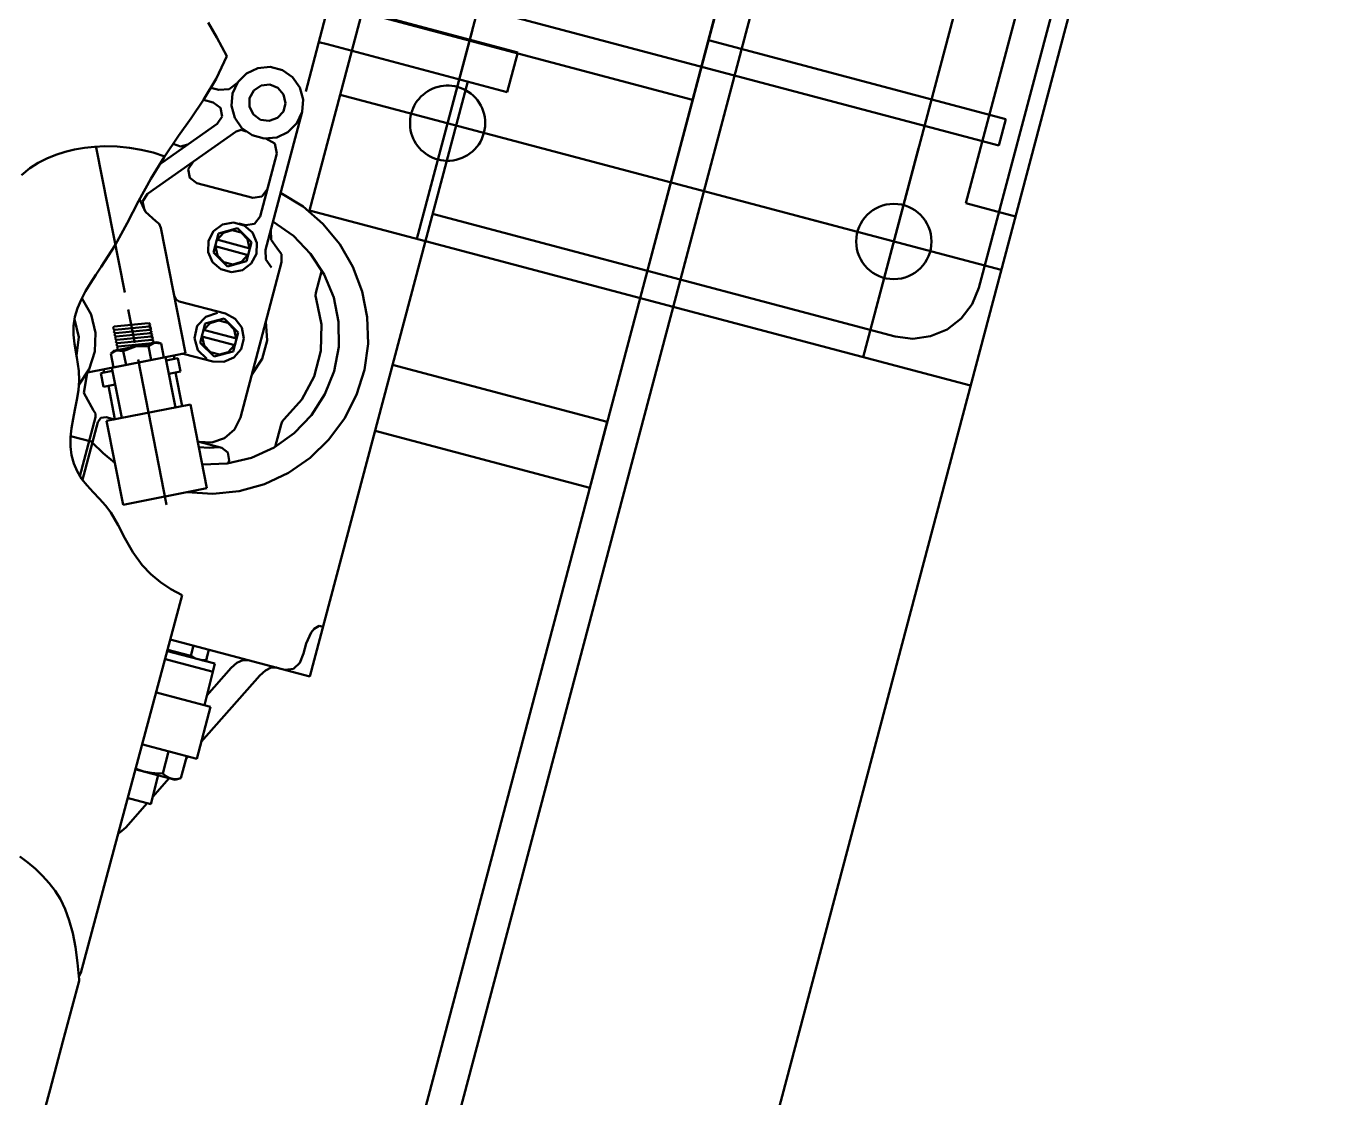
# Model space of a CAD drawing. Header units: centimetres. Extents: x 139057 to 200038, y 34824 to 80516.
# Drawn here: x 170315.6 to 170353.89, y 61239.67 to 61271.01 of the extents above; entities that cross this region are included whole.
import ezdxf

# ---------------------------------------------------------------- set-up
doc = ezdxf.new("R2010")
doc.units = ezdxf.units.CM
doc.header["$LTSCALE"] = 100
doc.layers.get('0').update_dxf_attribs({"lineweight": 0})
doc.layers.add('440_ALTRI_ELEMENTI_001-AM_0', color=31, linetype='Continuous', lineweight=50)

# ---------------------------------------------------------------- blocks, each defined once
blk = doc.blocks.new('A$C12667F03')
for p, q in [((-178.561, -892.661), (-291.341, -1317.962)), ((-214.226, -1023.257), (-262.861, -1206.663)), ((-221.335, -1053.966), (-261.682, -1206.119)), ((-252.368, -1202.204), (-385.758, -1166.832)), ((-263.812, -1171.236), (-272.527, -1204.1)), ((-260.671, -1172.069), (-269.386, -1204.933)), ((-262.861, -1206.663), (-254.147, -1173.799)), ((-247.622, -1175.529), (-256.337, -1208.393)), ((-247.75, -1176.013), (-256.337, -1208.393)), ((-244.481, -1176.362), (-261.073, -1238.931)), ((-245.521, -1178.333), (-252.954, -1206.364)), ((-253.333, -1203.893), (-248.207, -1184.561)), ((-271.949, -1198.017), (-272.639, -1200.619)), ((-271.707, -1198.081), (-266.439, -1199.478)), ((-270.989, -1198.301), (-261.323, -1200.864)), ((-275.492, -1198.609), (-275.233, -1199.043)), ((-275.233, -1199.043), (-274.944, -1199.594)), ((-267.764, -1198.816), (-269.045, -1203.649)), ((-272.256, -1199.177), (-272.015, -1199.241)), ((-272.015, -1199.241), (-266.747, -1200.638)), ((-260.862, -1199.124), (-252.163, -1201.431)), ((-275.26, -1200.249), (-274.944, -1199.594)), ((-266.439, -1199.478), (-266.747, -1200.638)), ((-274.366, -1200.092), (-274.623, -1200.35)), ((-274.035, -1199.937), (-274.366, -1200.092)), ((-273.673, -1199.904), (-274.035, -1199.937)), ((-273.32, -1199.998), (-273.673, -1199.904)), ((-273.021, -1200.206), (-273.32, -1199.998)), ((-272.811, -1200.504), (-273.021, -1200.206)), ((-275.627, -1200.87), (-275.26, -1200.249)), ((-275.408, -1200.513), (-275.179, -1200.574)), ((-275.179, -1200.574), (-274.874, -1200.558)), ((-274.874, -1200.558), (-274.635, -1200.368)), ((-274.623, -1200.35), (-274.776, -1200.681)), ((-274.155, -1200.589), (-274.278, -1200.813)), ((-273.942, -1200.446), (-274.155, -1200.589)), ((-273.687, -1200.42), (-273.942, -1200.446)), ((-273.45, -1200.515), (-273.687, -1200.42)), ((-273.283, -1200.71), (-273.45, -1200.515)), ((-272.716, -1200.856), (-272.811, -1200.504)), ((-267.902, -1200.331), (-272.516, -1217.73)), ((-275.985, -1201.399), (-275.627, -1200.87)), ((-275.627, -1200.869), (-275.34, -1200.945)), ((-275.132, -1201.099), (-275.34, -1200.945)), ((-274.776, -1200.681), (-274.807, -1201.044)), ((-274.278, -1200.813), (-274.283, -1201.069)), ((-273.292, -1201.207), (-273.226, -1200.96)), ((-273.226, -1200.96), (-273.283, -1200.71)), ((-272.746, -1201.219), (-272.716, -1200.856)), ((-257.131, -1204.562), (-271.63, -1200.717)), ((-275.228, -1201.57), (-275.086, -1201.354)), ((-275.086, -1201.354), (-275.132, -1201.099)), ((-274.807, -1201.044), (-274.712, -1201.396)), ((-274.283, -1201.069), (-274.168, -1201.298)), ((-274.168, -1201.298), (-273.96, -1201.447)), ((-272.746, -1201.219), (-273.815, -1205.251)), ((-273.465, -1201.396), (-273.292, -1201.207)), ((-272.9, -1201.55), (-272.746, -1201.219)), ((-275.228, -1201.57), (-276.849, -1202.712)), ((-276.356, -1201.923), (-275.985, -1201.399)), ((-274.712, -1201.396), (-274.502, -1201.695)), ((-274.529, -1201.747), (-274.676, -1201.793)), ((-274.384, -1201.796), (-274.529, -1201.747)), ((-274.502, -1201.695), (-274.203, -1201.903)), ((-273.96, -1201.447), (-273.706, -1201.482)), ((-273.706, -1201.482), (-273.465, -1201.396)), ((-273.157, -1201.809), (-272.9, -1201.55)), ((-252.163, -1201.431), (-252.368, -1202.204)), ((-274.676, -1201.793), (-277.264, -1203.615)), ((-276.777, -1202.542), (-276.356, -1201.923)), ((-274.203, -1201.903), (-273.85, -1201.996)), ((-273.85, -1201.996), (-273.487, -1201.964)), ((-273.54, -1202.142), (-273.807, -1201.999)), ((-273.487, -1201.964), (-273.157, -1201.809)), ((-279.945, -1202.477), (-280.206, -1202.583)), ((-279.674, -1202.39), (-279.945, -1202.477)), ((-279.396, -1202.321), (-279.674, -1202.39)), ((-279.109, -1202.27), (-279.396, -1202.321)), ((-278.813, -1202.238), (-279.109, -1202.27)), ((-278.508, -1202.225), (-278.813, -1202.238)), ((-278.763, -1202.261), (-277.927, -1206.503)), ((-278.15, -1202.233), (-278.508, -1202.225)), ((-277.796, -1202.266), (-278.15, -1202.233)), ((-277.447, -1202.325), (-277.796, -1202.266)), ((-277.102, -1202.41), (-277.447, -1202.325)), ((-276.762, -1202.52), (-277.102, -1202.41)), ((-276.515, -1202.151), (-276.303, -1202.236)), ((-276.303, -1202.236), (-276.084, -1202.173)), ((-273.483, -1202.439), (-273.972, -1204.282)), ((-273.483, -1202.439), (-273.54, -1202.142)), ((-254.715, -1202.276), (-255.996, -1207.109)), ((-280.707, -1202.864), (-280.954, -1203.066)), ((-280.459, -1202.708), (-280.707, -1202.864)), ((-280.206, -1202.583), (-280.459, -1202.708)), ((-277.168, -1203.178), (-276.777, -1202.542)), ((-276.906, -1202.744), (-276.849, -1202.712)), ((-275.931, -1202.677), (-276.073, -1202.893)), ((-276.073, -1202.893), (-276.027, -1203.147)), ((-277.526, -1203.826), (-277.168, -1203.178)), ((-276.027, -1203.147), (-275.82, -1203.301)), ((-277.264, -1203.615), (-277.407, -1203.837)), ((-275.82, -1203.301), (-274.189, -1203.734)), ((-273.923, -1203.698), (-273.761, -1203.485)), ((-272.716, -1203.987), (-273.374, -1203.586)), ((-277.863, -1204.473), (-277.526, -1203.826)), ((-277.495, -1203.768), (-277.323, -1204.14)), ((-277.407, -1203.837), (-277.355, -1204.095)), ((-274.189, -1203.734), (-273.923, -1203.698)), ((-272.134, -1204.491), (-272.716, -1203.987)), ((-253.333, -1203.893), (-251.883, -1204.277)), ((-253.333, -1203.893), (-251.883, -1204.277)), ((-277.323, -1204.14), (-277.018, -1204.412)), ((-276.923, -1204.497), (-277.018, -1204.412)), ((-274.135, -1204.495), (-273.972, -1204.282)), ((-273, -1204.844), (-273.597, -1204.429)), ((-269.139, -1204.998), (-272.527, -1204.1)), ((-268.927, -1204.198), (-255.4, -1207.785)), ((-252.298, -1205.843), (-258.34, -1204.241)), ((-278.215, -1205.114), (-277.863, -1204.473)), ((-276.873, -1204.614), (-276.923, -1204.497)), ((-276.873, -1204.614), (-276.151, -1208.274)), ((-275.33, -1204.709), (-275.48, -1204.995)), ((-275.189, -1204.773), (-275.337, -1205.331)), ((-275.071, -1204.517), (-275.33, -1204.709)), ((-275.046, -1204.758), (-275.227, -1204.958)), ((-274.631, -1204.622), (-275.189, -1204.773)), ((-274.754, -1204.456), (-275.071, -1204.517)), ((-274.787, -1204.68), (-275.046, -1204.758)), ((-274.526, -1204.75), (-274.787, -1204.68)), ((-274.442, -1204.539), (-274.754, -1204.456)), ((-274.631, -1204.622), (-274.222, -1205.03)), ((-274.594, -1204.48), (-274.4, -1204.531)), ((-274.338, -1204.945), (-274.526, -1204.75)), ((-274.197, -1204.748), (-274.442, -1204.539)), ((-274.4, -1204.531), (-274.135, -1204.495)), ((-274.068, -1205.044), (-274.197, -1204.748)), ((-273.662, -1204.671), (-273.652, -1204.959)), ((-271.643, -1205.084), (-272.134, -1204.491)), ((-278.617, -1205.752), (-278.215, -1205.114)), ((-275.48, -1204.995), (-275.491, -1205.317)), ((-275.288, -1205.149), (-274.322, -1205.405)), ((-275.279, -1205.152), (-275.221, -1205.416)), ((-275.237, -1204.956), (-274.271, -1205.212)), ((-274.222, -1205.03), (-274.37, -1205.588)), ((-274.28, -1205.209), (-274.338, -1204.945)), ((-274.079, -1205.366), (-274.068, -1205.044)), ((-273.652, -1204.959), (-273.484, -1205.194)), ((-273.35, -1205.383), (-273.484, -1205.194)), ((-272.494, -1205.366), (-273, -1204.844)), ((-271.257, -1205.751), (-271.643, -1205.084)), ((-261.895, -1206.92), (-269.139, -1204.998)), ((-275.491, -1205.317), (-275.362, -1205.613)), ((-275.337, -1205.331), (-274.928, -1205.739)), ((-275.221, -1205.416), (-275.033, -1205.611)), ((-274.37, -1205.588), (-274.928, -1205.739)), ((-274.513, -1205.603), (-274.331, -1205.403)), ((-274.229, -1205.652), (-274.079, -1205.366)), ((-273.815, -1205.251), (-273.805, -1205.539)), ((-273.805, -1205.539), (-273.638, -1205.774)), ((-273.342, -1205.613), (-273.35, -1205.383)), ((-272.095, -1205.974), (-272.494, -1205.366)), ((-278.775, -1205.988), (-278.617, -1205.752)), ((-275.362, -1205.613), (-275.117, -1205.822)), ((-275.117, -1205.822), (-274.805, -1205.905)), ((-275.033, -1205.611), (-274.772, -1205.681)), ((-274.805, -1205.905), (-274.488, -1205.844)), ((-274.772, -1205.681), (-274.513, -1205.603)), ((-273.342, -1205.613), (-274.547, -1210.156)), ((-274.488, -1205.844), (-274.229, -1205.652)), ((-272.164, -1205.849), (-272.339, -1206.511)), ((-270.986, -1206.472), (-271.257, -1205.751)), ((-279.077, -1206.467), (-278.93, -1206.226)), ((-278.93, -1206.226), (-278.775, -1205.988)), ((-271.82, -1206.647), (-272.095, -1205.974)), ((-279.311, -1206.96), (-279.206, -1206.711)), ((-279.206, -1206.711), (-279.077, -1206.467)), ((-278.915, -1207.145), (-279.185, -1206.668)), ((-276.48, -1206.605), (-276.43, -1206.703)), ((-276.43, -1206.703), (-276.335, -1206.76)), ((-272.339, -1206.511), (-272.348, -1206.597)), ((-272.348, -1206.597), (-272.333, -1206.684)), ((-272.173, -1207.438), (-272.333, -1206.684)), ((-271.678, -1207.36), (-271.82, -1206.647)), ((-270.837, -1207.227), (-270.986, -1206.472)), ((-262.861, -1206.663), (-270.738, -1236.368)), ((-253.152, -1206.847), (-252.954, -1206.364)), ((-279.385, -1207.213), (-279.311, -1206.96)), ((-277.831, -1206.994), (-277.637, -1207.974)), ((-276.335, -1206.76), (-274.983, -1207.118)), ((-275.214, -1207.095), (-275.562, -1207.209)), ((-274.697, -1207.268), (-274.983, -1207.118)), ((-253.195, -1209.226), (-261.895, -1206.92)), ((-253.469, -1207.262), (-253.152, -1206.847)), ((-279.429, -1207.735), (-279.424, -1207.472)), ((-279.424, -1207.472), (-279.385, -1207.213)), ((-279.275, -1207.81), (-279.399, -1207.283)), ((-278.784, -1207.678), (-278.915, -1207.145)), ((-278.237, -1207.493), (-278.282, -1207.547)), ((-277.241, -1207.399), (-278.237, -1207.493)), ((-277.216, -1207.496), (-278.217, -1207.591)), ((-277.244, -1207.496), (-277.192, -1207.478)), ((-277.187, -1207.424), (-277.236, -1207.398)), ((-277.168, -1207.522), (-277.216, -1207.496)), ((-277.192, -1207.478), (-277.187, -1207.424)), ((-275.809, -1207.479), (-275.893, -1207.835)), ((-275.562, -1207.209), (-275.809, -1207.479)), ((-275.578, -1207.412), (-275.726, -1207.97)), ((-275.435, -1207.396), (-275.617, -1207.597)), ((-275.021, -1207.261), (-275.578, -1207.412)), ((-275.176, -1207.319), (-275.435, -1207.396)), ((-274.915, -1207.388), (-275.176, -1207.319)), ((-275.021, -1207.261), (-274.611, -1207.668)), ((-274.728, -1207.584), (-274.915, -1207.388)), ((-274.505, -1207.527), (-274.697, -1207.268)), ((-273.766, -1207.905), (-273.804, -1207.353)), ((-272.192, -1208.209), (-272.173, -1207.438)), ((-271.674, -1208.087), (-271.678, -1207.36)), ((-270.816, -1207.998), (-270.837, -1207.227)), ((-253.883, -1207.581), (-253.469, -1207.262)), ((-279.404, -1208), (-279.429, -1207.735)), ((-279.345, -1208.346), (-279.275, -1207.81)), ((-278.802, -1208.226), (-278.784, -1207.678)), ((-278.282, -1207.547), (-278.227, -1207.592)), ((-278.217, -1207.591), (-278.262, -1207.648)), ((-278.262, -1207.648), (-278.203, -1207.69)), ((-278.198, -1207.69), (-278.242, -1207.746)), ((-278.242, -1207.746), (-278.183, -1207.788)), ((-278.179, -1207.788), (-278.223, -1207.844)), ((-278.223, -1207.844), (-278.164, -1207.886)), ((-277.197, -1207.594), (-278.198, -1207.69)), ((-277.178, -1207.692), (-278.179, -1207.788)), ((-277.158, -1207.79), (-278.159, -1207.886)), ((-277.225, -1207.594), (-277.172, -1207.576)), ((-277.205, -1207.692), (-277.153, -1207.674)), ((-277.149, -1207.62), (-277.197, -1207.594)), ((-277.186, -1207.79), (-277.134, -1207.773)), ((-277.129, -1207.718), (-277.178, -1207.692)), ((-277.172, -1207.576), (-277.168, -1207.522)), ((-277.167, -1207.888), (-277.115, -1207.871)), ((-277.11, -1207.816), (-277.158, -1207.79)), ((-277.153, -1207.674), (-277.149, -1207.62)), ((-277.134, -1207.773), (-277.129, -1207.718)), ((-277.115, -1207.871), (-277.11, -1207.816)), ((-275.893, -1207.835), (-275.794, -1208.186)), ((-275.678, -1207.787), (-274.711, -1208.044)), ((-275.668, -1207.79), (-275.61, -1208.054)), ((-275.626, -1207.594), (-274.66, -1207.85)), ((-274.611, -1207.668), (-274.759, -1208.226)), ((-274.669, -1207.848), (-274.728, -1207.584)), ((-274.527, -1208.156), (-274.444, -1207.844)), ((-274.444, -1207.844), (-274.505, -1207.527)), ((-255.4, -1207.785), (-254.882, -1207.852)), ((-254.882, -1207.852), (-254.364, -1207.782)), ((-254.364, -1207.782), (-253.883, -1207.581)), ((-279.336, -1208.398), (-279.404, -1208)), ((-278.969, -1208.748), (-278.802, -1208.226)), ((-278.168, -1208.193), (-278.341, -1208.286)), ((-278.253, -1208.209), (-278.341, -1208.286)), ((-276.978, -1207.958), (-278.253, -1208.209)), ((-278.159, -1207.886), (-278.204, -1207.943)), ((-278.204, -1207.943), (-278.145, -1207.984)), ((-278.14, -1207.984), (-278.184, -1208.041)), ((-278.184, -1208.041), (-278.126, -1208.082)), ((-277.973, -1208.213), (-278.168, -1208.193)), ((-278.121, -1208.082), (-278.165, -1208.138)), ((-278.165, -1208.138), (-278.106, -1208.18)), ((-277.139, -1207.889), (-278.14, -1207.984)), ((-277.125, -1207.987), (-278.121, -1208.082)), ((-277.615, -1208.084), (-277.973, -1208.213)), ((-277.973, -1208.213), (-277.893, -1208.617)), ((-277.236, -1208.068), (-277.615, -1208.084)), ((-277.063, -1207.975), (-277.236, -1208.068)), ((-277.236, -1208.068), (-277.157, -1208.472)), ((-277.147, -1207.986), (-277.095, -1207.969)), ((-277.091, -1207.914), (-277.139, -1207.889)), ((-277.095, -1207.969), (-277.091, -1207.914)), ((-276.868, -1207.996), (-277.063, -1207.975)), ((-276.978, -1207.958), (-276.868, -1207.996)), ((-276.868, -1207.996), (-276.788, -1208.4)), ((-275.794, -1208.186), (-275.534, -1208.445)), ((-275.726, -1207.97), (-275.317, -1208.377)), ((-275.61, -1208.054), (-275.423, -1208.25)), ((-275.423, -1208.25), (-275.162, -1208.319)), ((-274.759, -1208.226), (-275.317, -1208.377)), ((-275.162, -1208.319), (-274.902, -1208.242)), ((-274.902, -1208.242), (-274.721, -1208.041)), ((-274.737, -1208.401), (-274.527, -1208.156)), ((-273.908, -1208.439), (-273.766, -1207.905)), ((-272.39, -1208.955), (-272.192, -1208.209)), ((-271.809, -1208.802), (-271.674, -1208.087)), ((-270.922, -1208.76), (-270.816, -1207.998)), ((-279.277, -1208.795), (-279.336, -1208.398)), ((-276.74, -1208.39), (-279.015, -1208.839)), ((-278.341, -1208.286), (-278.261, -1208.69)), ((-276.788, -1208.4), (-278.261, -1208.69)), ((-277.541, -1208.465), (-276.705, -1212.708)), ((-276.151, -1208.274), (-276.74, -1208.39)), ((-276.74, -1208.39), (-276.45, -1209.862)), ((-276.377, -1208.421), (-276.72, -1208.489)), ((-276.495, -1208.342), (-276.475, -1208.44)), ((-276.377, -1208.421), (-276.3, -1208.813)), ((-276.225, -1208.294), (-276.27, -1208.298)), ((-276.181, -1208.301), (-276.225, -1208.294)), ((-276.181, -1208.301), (-275.355, -1208.52)), ((-275.355, -1208.52), (-275.032, -1208.531)), ((-275.032, -1208.531), (-274.737, -1208.401)), ((-274.214, -1208.9), (-273.908, -1208.439)), ((-270.098, -1208.615), (-263.82, -1210.28)), ((-279.266, -1209.078), (-279.277, -1208.795)), ((-279.271, -1209.205), (-278.969, -1208.748)), ((-279.025, -1208.858), (-279.125, -1209.434)), ((-278.29, -1208.797), (-278.634, -1208.865)), ((-278.634, -1208.865), (-278.556, -1209.258)), ((-278.555, -1208.748), (-278.536, -1208.846)), ((-278.309, -1208.7), (-278.019, -1210.171)), ((-276.3, -1208.813), (-276.643, -1208.881)), ((-276.447, -1208.842), (-276.254, -1209.823)), ((-272.755, -1209.634), (-272.39, -1208.955)), ((-272.078, -1209.477), (-271.809, -1208.802)), ((-271.152, -1209.496), (-270.922, -1208.76)), ((-279.33, -1209.645), (-279.285, -1209.36)), ((-279.285, -1209.36), (-279.266, -1209.078)), ((-278.213, -1209.19), (-278.556, -1209.258)), ((-278.409, -1209.229), (-278.216, -1210.21)), ((-279.389, -1209.934), (-279.33, -1209.645)), ((-279.125, -1209.434), (-278.845, -1209.949)), ((-276.008, -1209.775), (-278.461, -1210.258)), ((-276.008, -1209.775), (-275.525, -1212.228)), ((-273.268, -1210.21), (-272.755, -1209.634)), ((-272.471, -1210.089), (-272.078, -1209.477)), ((-271.5, -1210.182), (-271.152, -1209.496)), ((-279.443, -1210.2), (-279.389, -1209.934)), ((-278.787, -1210.148), (-279.243, -1211.868)), ((-278.788, -1210.04), (-278.845, -1209.948)), ((-278.787, -1210.148), (-278.788, -1210.04)), ((-278.628, -1210.169), (-278.721, -1210.291)), ((-278.476, -1210.149), (-278.628, -1210.169)), ((-278.476, -1210.149), (-278.233, -1210.213)), ((-274.719, -1210.507), (-274.547, -1210.156)), ((-272.972, -1210.616), (-272.471, -1210.089)), ((-271.958, -1210.802), (-271.5, -1210.182)), ((-279.514, -1210.737), (-279.488, -1210.468)), ((-279.488, -1210.468), (-279.443, -1210.2)), ((-278.721, -1210.291), (-279.168, -1211.978)), ((-278.461, -1210.258), (-277.978, -1212.711)), ((-275.012, -1210.765), (-274.719, -1210.507)), ((-273.359, -1210.358), (-273.534, -1211.019)), ((-273.324, -1210.277), (-273.359, -1210.358)), ((-273.268, -1210.21), (-273.324, -1210.277)), ((-270.611, -1210.548), (-264.333, -1212.213)), ((-263.82, -1210.28), (-264.333, -1212.213)), ((-279.515, -1211.001), (-279.514, -1210.737)), ((-279.512, -1210.702), (-278.875, -1210.871)), ((-278.88, -1210.891), (-278.564, -1211.203)), ((-275.794, -1210.86), (-275.093, -1211.046)), ((-275.77, -1210.867), (-275.381, -1210.891)), ((-275.381, -1210.891), (-275.012, -1210.765)), ((-273.565, -1211.036), (-272.972, -1210.616)), ((-272.511, -1211.338), (-271.958, -1210.802)), ((-279.485, -1211.256), (-279.515, -1211.001)), ((-279.42, -1211.501), (-279.485, -1211.256)), ((-278.564, -1211.203), (-278.22, -1211.484)), ((-275.761, -1211.028), (-275.461, -1211.042)), ((-275.461, -1211.042), (-275.16, -1211.028)), ((-274.911, -1211.185), (-275.093, -1211.046)), ((-274.88, -1211.413), (-274.911, -1211.185)), ((-274.227, -1211.337), (-273.565, -1211.036)), ((-279.322, -1211.731), (-279.42, -1211.501)), ((-275.661, -1211.536), (-274.934, -1211.506)), ((-274.934, -1211.506), (-274.227, -1211.337)), ((-274.88, -1211.413), (-274.904, -1211.501)), ((-273.145, -1211.775), (-272.511, -1211.338)), ((-279.191, -1211.946), (-279.322, -1211.731)), ((-279.033, -1212.148), (-279.191, -1211.946)), ((-273.842, -1212.102), (-273.145, -1211.775)), ((-278.855, -1212.342), (-279.033, -1212.148)), ((-278.671, -1212.534), (-278.855, -1212.342)), ((-275.525, -1212.228), (-277.978, -1212.711)), ((-276.119, -1212.345), (-275.35, -1212.391)), ((-275.35, -1212.391), (-274.584, -1212.309)), ((-274.584, -1212.309), (-273.842, -1212.102)), ((-278.494, -1212.73), (-278.671, -1212.534)), ((-278.334, -1212.939), (-278.494, -1212.73)), ((-278.118, -1213.303), (-278.334, -1212.939)), ((-277.927, -1213.686), (-278.118, -1213.303)), ((-277.696, -1214.096), (-277.927, -1213.686)), ((-277.417, -1214.471), (-277.696, -1214.096)), ((-277.165, -1214.735), (-277.417, -1214.471)), ((-276.886, -1214.971), (-277.165, -1214.735)), ((-276.581, -1215.177), (-276.886, -1214.971)), ((-276.25, -1215.354), (-279.215, -1226.399)), ((-276.25, -1215.354), (-276.581, -1215.177)), ((-272.393, -1216.335), (-272.244, -1216.25)), ((-272.244, -1216.25), (-272.131, -1216.28)), ((-276.598, -1216.647), (-272.516, -1217.73)), ((-272.623, -1216.77), (-272.481, -1216.448)), ((-272.481, -1216.448), (-272.393, -1216.335)), ((-276.718, -1216.978), (-275.293, -1217.356)), ((-276.709, -1216.943), (-275.997, -1217.132)), ((-275.916, -1216.828), (-275.997, -1217.132)), ((-275.47, -1216.947), (-275.55, -1217.25)), ((-272.813, -1217.331), (-272.7, -1217.06)), ((-272.623, -1216.77), (-272.7, -1217.06)), ((-276.782, -1217.219), (-275.346, -1217.6)), ((-275.997, -1217.132), (-275.92, -1217.18)), ((-275.92, -1217.18), (-275.881, -1217.2)), ((-275.686, -1217.251), (-275.597, -1217.253)), ((-275.55, -1217.25), (-275.655, -1217.26)), ((-275.597, -1217.253), (-275.55, -1217.25)), ((-275.518, -1217.129), (-275.546, -1217.289)), ((-275.293, -1217.356), (-275.357, -1217.597)), ((-274.821, -1217.482), (-274.652, -1217.33)), ((-274.652, -1217.33), (-274.481, -1217.251)), ((-274.481, -1217.251), (-274.321, -1217.251)), ((-272.991, -1217.512), (-272.813, -1217.331)), ((-273.983, -1217.704), (-275.692, -1219.641)), ((-275.357, -1217.597), (-275.602, -1218.567)), ((-274.821, -1217.482), (-275.527, -1218.283)), ((-273.815, -1217.552), (-273.983, -1217.704)), ((-273.644, -1217.473), (-273.815, -1217.552)), ((-273.484, -1217.473), (-273.644, -1217.473)), ((-273.238, -1217.538), (-272.991, -1217.512)), ((-277.038, -1218.186), (-275.42, -1218.615)), ((-275.42, -1218.615), (-275.825, -1220.142)), ((-277.443, -1219.713), (-275.825, -1220.142)), ((-276.648, -1219.924), (-276.818, -1220.567)), ((-276.118, -1220.065), (-276.288, -1220.708)), ((-276.076, -1220.076), (-276.14, -1220.149)), ((-277.636, -1220.438), (-276.452, -1220.752)), ((-277.575, -1220.44), (-277.63, -1220.416)), ((-277.37, -1220.508), (-277.575, -1220.44)), ((-277.158, -1220.55), (-277.37, -1220.508)), ((-276.949, -1220.62), (-277.172, -1221.461)), ((-277.049, -1220.562), (-277.158, -1220.55)), ((-276.63, -1220.705), (-277.119, -1221.258)), ((-276.818, -1220.567), (-277.049, -1220.562)), ((-276.724, -1220.648), (-276.818, -1220.567)), ((-276.676, -1220.678), (-276.724, -1220.648)), ((-276.575, -1220.719), (-276.676, -1220.678)), ((-276.467, -1220.733), (-276.575, -1220.719)), ((-276.411, -1220.731), (-276.467, -1220.733)), ((-276.288, -1220.708), (-276.452, -1220.752)), ((-276.288, -1220.708), (-276.411, -1220.731)), ((-277.859, -1221.279), (-277.172, -1221.461)), ((-277.274, -1221.434), (-277.901, -1222.146)), ((-278.07, -1222.298), (-278.137, -1222.329)), ((-277.901, -1222.146), (-278.07, -1222.298)), ((-280.763, -1223.171), (-281.001, -1222.997)), ((-280.54, -1223.359), (-280.763, -1223.171)), ((-280.333, -1223.558), (-280.54, -1223.359)), ((-280.141, -1223.771), (-280.333, -1223.558)), ((-279.965, -1223.997), (-280.141, -1223.771)), ((-279.808, -1224.247), (-279.965, -1223.997)), ((-279.669, -1224.538), (-279.808, -1224.247)), ((-279.551, -1224.869), (-279.669, -1224.538)), ((-279.451, -1225.24), (-279.551, -1224.869)), ((-279.371, -1225.652), (-279.451, -1225.24)), ((-279.31, -1226.104), (-279.371, -1225.652)), ((-279.268, -1226.596), (-279.31, -1226.104)), ((-279.742, -1228.41), (-279.266, -1226.631)), ((-279.215, -1226.399), (-279.274, -1226.508)), ((-279.268, -1226.596), (-279.266, -1226.631)), ((-280.116, -1229.811), (-279.742, -1228.41)), ((-280.804, -1232.395), (-280.116, -1229.811))]:
    blk.add_line(p, q)
blk.add_circle((-255.44, -1205.01), 1.1)
for start, end in [(61.7442, 268.5524), (268.5524, 61.7442)]:
    blk.add_arc((-268.489, -1201.55), 1.1, start, end)

msp = doc.modelspace()

# ---------------------------------------------------------------- block references
at = {"layer": '440_ALTRI_ELEMENTI_001-AM_0'}
msp.add_blockref('A$C12667F03', (170596.41, 62469.725, 0), dxfattribs=at)

doc.saveas('drawing.dxf')
